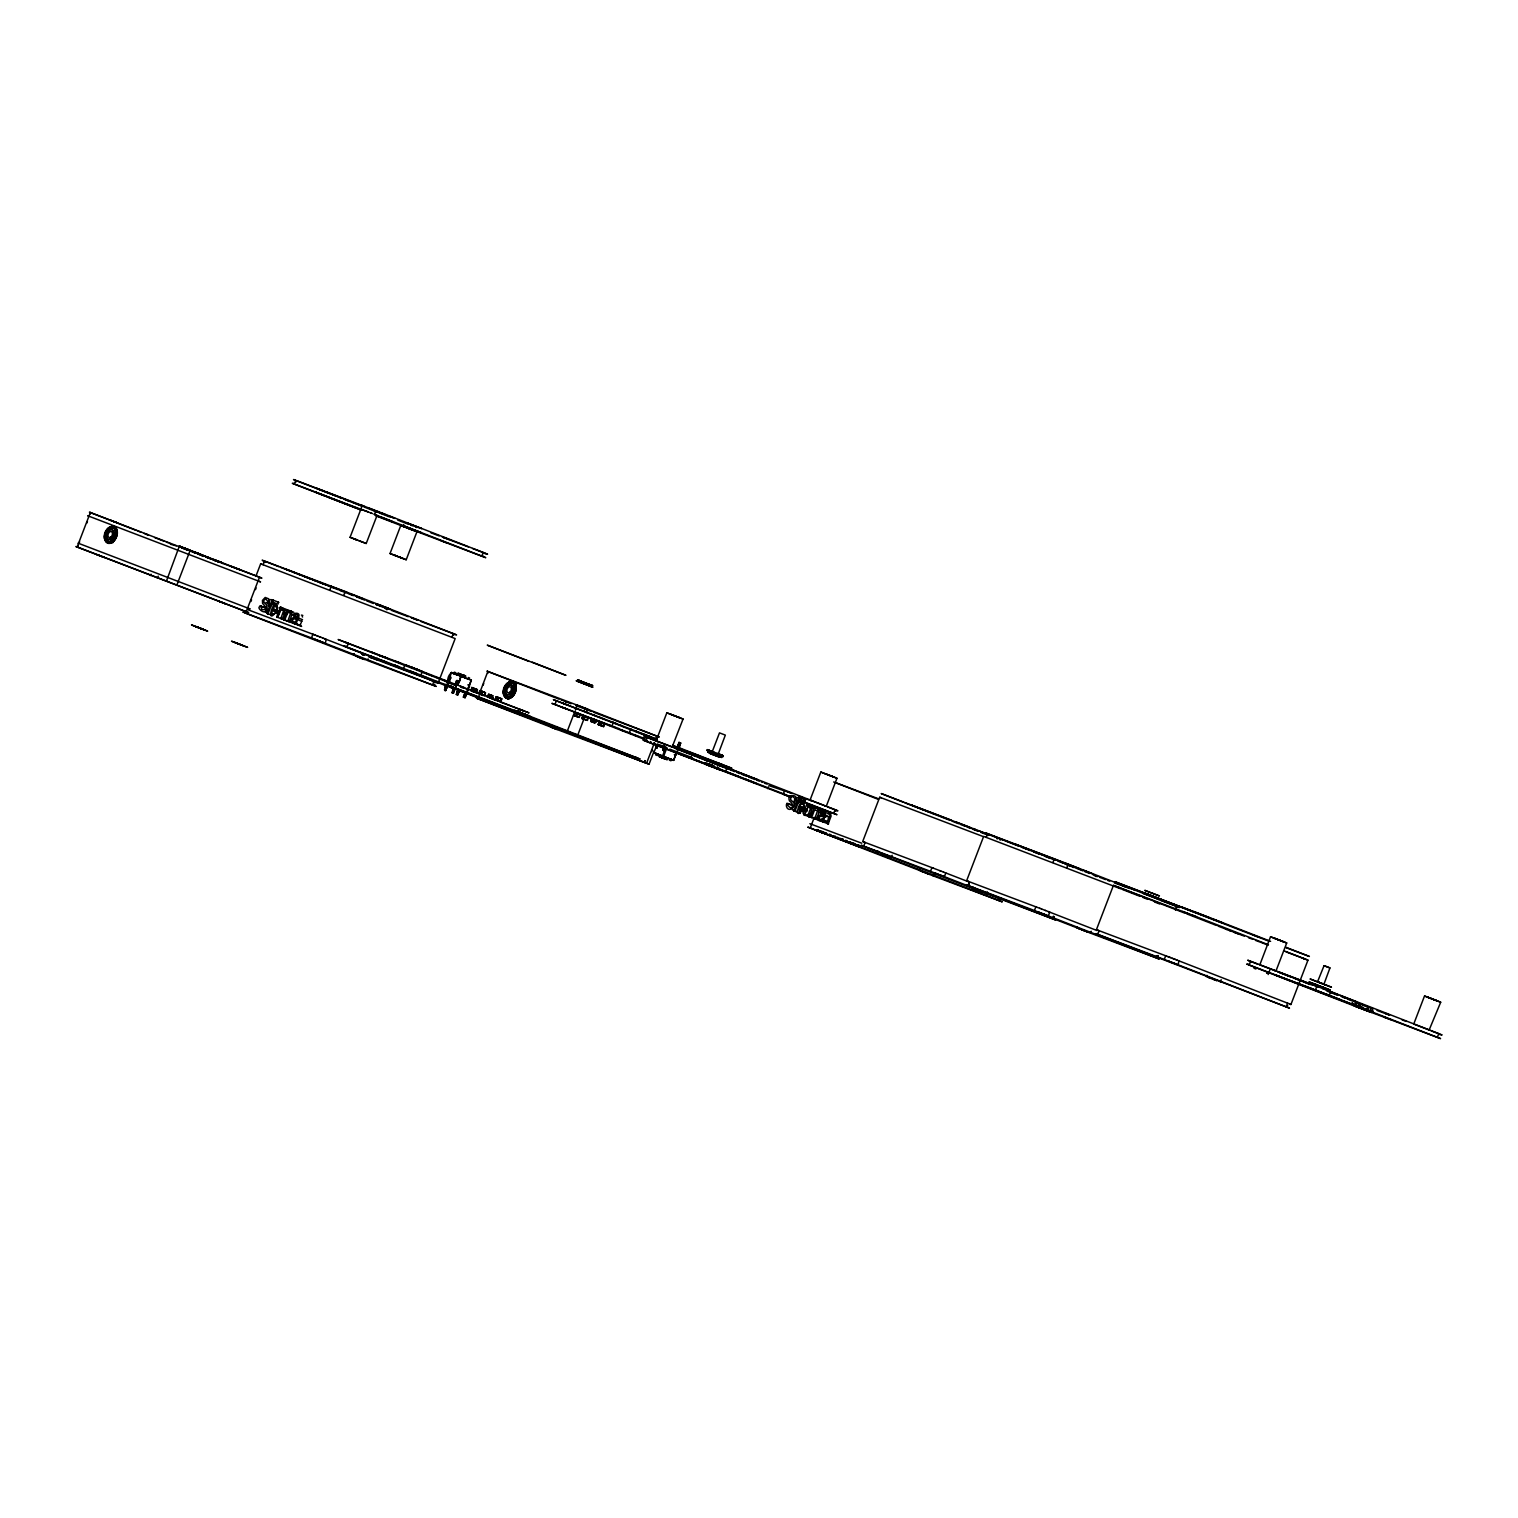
<?xml version="1.0" encoding="UTF-8"?>
<svg xmlns="http://www.w3.org/2000/svg" width="1518" height="1518" viewBox="0 0 1518 1518"><rect width="100%" height="100%" fill="white"/><g stroke="black" fill="none" stroke-linecap="round" stroke-linejoin="round"><path stroke-width="1.5" d="M799.569 806.988L799.208 808.563M824.179 812.927L823.23 815.944M802.851 811.485L803.724 808.43M804.123 811.295L804.502 809.796L799.094 807.709L799.493 811.637L802.263 810.403L805.868 811.807M796.552 799.208L796.096 801.846A14.402 9.506 -68.7 0 0 797.311 803.041L797.747 803.439M446.406 684.713C444.983 697.768 442.706 679.552 448.967 685.624L578.737 735.926M449.385 681.848C455.666 662.74 437.981 708.071 448.854 683.176M453.73 687.464L452.269 692.796L453.18 687.256M456.178 685.927L453.408 693.233L451.719 692.587M465.836 692.17L463.351 697.104L465.039 697.749L467.867 690.481M678.11 744.75L679.76 745.528L680.709 743.023L679.02 742.378L678.091 744.807L677.692 747.368L679.305 748.26M679.76 745.528L679.4 747.957L677.635 747.539M664.505 745.357L663.081 750.309L664.353 750.822L665.757 747.122M458.493 689.476L456.994 691.847L458.721 692.436L460.182 690.064M459.043 689.684L456.576 694.561L456.956 691.923M466.956 692.663L465.039 697.749M467.506 692.891L466.387 692.398L463.351 697.104M269.407 601.982L269.217 604.297A14.402 9.506 -68.7 0 0 270.432 605.492L270.868 605.91M266.409 608.699L266.428 610.521M459.612 689.969L458.759 690.007M800.764 802.453C805.337 795.09 790.252 796.476 795.394 803.781M261.191 605.986L261.722 609.534L265.043 609.705L265.897 607.219L262.576 603.386L262.462 600.388L265.195 597.466L268.762 598.851L268.933 602.912L265.935 599.022L263.961 599.971L263.828 602.21A14.402 9.506 -68.7 0 0 265.043 603.405L265.479 603.803A16.508 10.892 -68.7 0 1 266.77 605.113C269.293 621.868 248.174 601.128 266.58 608.073M267.927 602.248L268.686 606.441M800.157 800.081C800.726 808.658 790.423 788.999 790.707 799.758A14.402 9.506 -68.7 0 0 791.922 800.935L792.358 801.352A16.508 10.892 -68.7 0 1 793.667 802.643C796.817 806.893 788.335 813.041 786.533 806.608C785.584 798.999 790.29 813.003 793.174 805.546M273.961 604.923L273.316 602.76M490.352 696.705L490.826 695.092M492.382 697.464L492.857 695.851L488.663 694.238L487.942 695.756M595.606 721.429L594.885 722.947L590.692 721.335L591.166 719.722M277.073 611.944L272.215 610.16L271.855 612.741L273.126 614.297L275.384 612.874L278.97 614.259M823.496 819.132L823.496 821.845M794.635 800.157C800.935 795.811 786.191 792.054 789.417 800.821C792.719 803.496 793.497 806.02 791.865 808.278M467.923 690.273L469.555 685.832L468.075 684.808M829.075 821.447L830.763 817.007A8.273 5.465 -68.7 0 0 831.086 816.02L830.422 813.382L827.158 812.87M1320.091 982.753L1331.476 987.193L1323.905 984.309L1329.958 967.934L1324.094 965.695L1329.882 967.915M277.244 611.545C276.58 589.629 264.132 626.365 275.384 612.874M804.123 809.094C803.705 787.254 790.859 823.8 802.263 810.403M296.788 617.238L296.333 618.414M77.133 546.992L248.724 612.646L75.9 546.537L77.133 546.992L90.359 512.515L196.448 553.311L195.841 552.514M77.57 547.201L78.177 545.588M78.974 543.501L79.638 541.812M86.773 523.179L87.437 521.49M90.359 513.881C92.181 512.439 87.418 511.661 90.359 512.515M150.51 575.588L151.041 574.202M157.455 578.244L158.252 576.176M170.528 544.241L176.278 545.873M166.563 580.711L179.352 546.176L186.429 548.833L184.039 548.491M183.621 547.827L179.94 546.385L182.046 547.751M181.989 547.068L183.431 548.321L182.483 547.334M185.063 548.947L182.331 547.277M211.325 559.136L205.708 556.916L261.893 578.149L186.79 548.985L188.687 550.275M187.34 549.231C183.735 549.099 192.482 550.598 185.727 549.212L196.998 552.95M176.98 584.715L190.224 550.237M195.386 552.381L193.412 551.584M196.657 553.425L201.268 554.677M200.661 554.981L198.232 553.444L200.281 554.298M199.162 554.431L200.091 554.165L198.858 553.709M199.37 554.431L197.966 553.956M202.824 555.835L204.095 556.347M207.662 557.732L208.194 557.372M208.364 557.372L207.112 557.523M213.772 559.554L219.484 562.286L218.194 561.774M217.605 561.584L215.879 560.351M217.909 561.148L216.334 561.072L218.763 561.413C223.62 562.609 221.078 563.804 221.875 562.628M255.802 576.479L260.66 563.823L455.172 638.585L438.171 682.929L435.609 682.246M358.324 656.933L245.555 613.158C240.47 610.559 243.848 613.993 245.385 610.9M263.126 564.715L264.53 561.034L342.954 590.654M360.829 509.991L294.985 484.375C288.629 481.529 295.536 486.139 295.536 480.257L374.775 510.219M246.239 611.659L259.483 577.182M265.062 562.362L262.178 560.161L264.53 561.034M295.877 482.06C297.642 479.802 290.071 478.739 295.536 480.257M248.231 608.509L250.147 608.965L78.082 543.159M250.906 601.507L251.571 599.819M255.46 589.648L256.106 587.959M266.959 613.31L270.716 603.5L271.817 603.917L268.06 613.727L266.959 613.31L272.348 615.397M271.418 601.678L272.158 599.762L273.259 600.179L272.519 602.096L271.418 601.678L277.908 604.183L278.648 602.285L272.158 599.762M287.357 621.071L276.693 616.972L280.451 607.162L281.627 607.428L280.906 608.927L284.511 610.331M283.961 614.164L284.663 612.323M286.712 609.989L280.451 607.162M294.321 623.689L283.657 619.61L287.414 609.8L287.87 611.564L291.456 612.949M286.807 614.657L284.758 620.008L283.657 619.61M289.046 621.697C290.963 618.623 294.701 608.016 288.041 611.393M296.636 618.87C296.086 625.397 288.894 619.799 294.606 618.813A14.516 9.582 -68.7 0 0 296.636 618.908L301.797 621.564M244.683 612.741L311.475 637.921L312.898 634.239L315.137 635.093M329.899 589.914L331.322 586.214M357.337 540.104L350.07 537.296L362.328 505.437M325.383 643.252L326.104 639.287M343.808 595.246L345.231 591.546M374.813 514.469L375.534 510.503M356.977 539.991L366.217 543.482L377.052 515.437L374.529 514.431M346.977 647.218C339.728 643.86 348.381 649.59 347.983 643.234M417.374 530.598L406.217 559.744L390.031 553.539L400.79 525.456L407.526 528.017M353.599 655.207L354.206 653.594M404.585 526.917L403.029 526.423L403.731 524.564M357.868 656.763C349.576 652.683 367.982 662.949 368.115 658.926M377.318 658.224L376.73 659.761L369.348 656.877M346.559 646.953L403.579 668.451L405.002 664.732L421.662 671.127M452.307 688.09L522.021 714.466L420.96 675.112L422.383 671.392M367.489 660.539L434.281 685.719C440.808 687.844 428.55 684.979 434.831 681.601M451.852 637.275L453.275 633.594L343.77 590.976M409.803 528.928L484.28 557.144C489.802 558.966 477.696 555.892 484.261 552.818M434.281 685.719L434.907 684.106M453.597 635.397L454.129 634.012M484.963 553.691L487.601 554.146L376.236 510.769M447.26 682.322L449.005 677.939L450.808 678.148M457.772 674.922L451.548 672.512C439.575 683.669 461.7 691.639 460.277 675.814L451.472 672.493M447.81 682.55L451.548 672.512M454.565 685.168L456.975 680.481L458.132 680.918L456.292 685.738M456.994 680.481L455.115 685.377M458.113 680.918L455.723 685.529L454.584 685.092M456.026 694.352L457.715 694.997L458.721 692.436M460.941 676.345L471.339 680.102L467.373 690.045L466.235 689.627M464.679 677.882L471.358 680.121L467.961 688.982L466.671 688.736M471.358 690.823L471.7 687.521L477.411 689.722L476.956 692.967M471.32 690.69L472.421 687.806M472.629 691.164L473.73 688.299M473.35 691.468L474.47 688.584L471.794 687.445M474.28 691.847L475.381 688.963M475.57 692.322L476.69 689.438M570.749 733.744L477.164 698.432C474.679 697.426 479.365 699.893 478.094 696.838M581.147 706.648L487.847 671.449L479.384 693.688L480.58 690.88M477.885 698.735L479.195 695.358M484.83 692.512C486.424 697.749 478.417 695.168 480.485 691.961M483.085 685.187L483.73 683.498M487.639 673.347C490.409 671.677 484.811 670.482 487.847 671.449M480.77 694.238L481.87 691.354M481.51 694.523L481.851 691.24M481.794 694.561L482.819 691.866M480.864 697.919L480.03 699.532M484.451 695.68L485.57 692.796L479.84 690.595L478.72 693.479L482.439 695.054M489.745 697.673L489.688 696.326M491.358 698.337L487.828 696.971M492.42 698.792L492.895 697.559M498.872 697.673L496.234 696.667L495.02 699.627L497.695 700.747M495.76 699.912L496.86 697.028M497.05 700.386L498.17 697.502M498.91 697.787L497.79 700.671L499.991 701.411M500.01 701.544L501.111 698.659M517.904 712.853L519.346 709.134M554.981 704.466L556.404 700.747L657.237 739.209M556.461 727.407L553.159 726.097L553.273 728.052L477.563 698.622M557.125 729.551L554.905 728.697L555.664 727.027M574.677 711.923L566.878 732.245L573.481 734.769M575.341 710.234L577.276 705.168L582.21 707.065M574.297 715.471L575.398 712.587M575.588 715.946L577.409 713.232L575.531 712.625M569.648 733.327L570.313 731.638M576.328 716.23L577.447 713.005M576.631 716.382L578.415 717.046L580.369 714.371L579.288 717.388L576.536 716.458M644.657 762.51L574.867 735.319L575.512 733.63M584.62 709.931L585.265 708.242M582.798 715.357L581.698 718.242L587.428 720.443L588.529 717.578L585.891 716.572L588.51 717.445M582.438 718.526L583.538 715.661M583.728 719.02L585.55 716.306L583.633 719.096M577.314 736.249L583.804 719.323M586.403 712.549L587.713 709.153L583.348 707.502M586.688 720.158L587.789 717.274M591.432 719.817L590.938 718.412L593.709 719.361M596.251 721.676L593.823 720.765L596.157 721.733L596.536 720.481L591.375 718.488M592.172 718.906L594.601 719.836L591.033 718.356M592.437 720.291L593.899 719.418M594.069 719.494L594.145 720.879L594.752 719.798M598.718 724.674L599.838 721.79L601.925 722.435L600.767 725.452M600.027 725.149L601.64 722.34M604.088 723.422L602.988 726.306L601.071 725.585L603.614 726.667M644.201 739.285L551.907 703.346L612.001 725.965L613.424 722.245M629.382 732.625L630.805 728.906M784.635 790.612L783.212 794.293L790.176 796.969L645.169 740.993C639.23 738.45 647.446 743.118 646.364 737.122M645.814 741.239L647.465 740.348M644.125 762.283L644.77 760.575M644.448 762.434L645.093 760.746M654.258 750.632L649.059 764.18L646.573 763.193L654.372 742.89M655.662 739.494L656.971 736.116M651.772 751.657L652.417 749.968M657.844 741.6L656.08 740.898L666.838 712.815M663.214 750.385L664.618 746.685L658.433 744.351L657.009 748.051L655.814 747.596L657.294 743.934L653.803 752.757L662.36 756.002M662.531 756.059L665.928 747.179M666.971 747.577L663.575 756.457L660.197 755.224M657.901 741.562L672.132 747.065L683.062 719.039M663.897 756.59L673.575 760.347L676.952 751.467L673.612 760.366L667.427 758.013M678.148 747.881L679.02 742.378M716.23 755.338L717.521 755.869L725.338 735.11L719.494 732.871L711.525 753.535L712.739 754.01L708.147 752.226M644.941 740.822L711.733 766.002L713.137 762.302L718.906 764.503M725.623 771.334L727.046 767.634M767.747 788.62L768.374 787.007M768.905 785.622L791.599 793.269L787.899 791.827M793.838 810.84L797.614 801.03L798.696 801.447L794.939 811.257L793.838 810.84L800.328 813.363L799.227 812.946M798.297 799.227L799.037 797.311L800.138 797.728L799.398 799.625L798.297 799.227L804.787 801.732L805.527 799.815L799.037 797.311M799.986 810.991L801.485 807.064M807.69 814.464C801.181 818.752 803.914 807.842 807.348 804.711L810.081 806.912M815.432 802.149L810.043 800.119L820.821 772.036L826.722 774.294M806.722 809.568L804.673 814.938L802.851 812.851M813.193 808.582L807.785 806.475L808.183 804.863L806.324 805.166M810.441 816.02L810.062 817.026L807.747 816.096L810.498 808.487L808.411 807.102M808.847 816.513C811.181 813.174 814.502 802.737 807.785 806.475M808.961 816.608L809.91 814.16M813.287 808.316L813.724 807.178L807.348 804.711M816.722 808.335L814.293 807.329L810.536 817.139L811.637 817.557L813.686 812.206A4.156 2.751 -68.7 0 1 815.128 809.72L817.462 811.048L814.711 818.714L817.272 818.98M813.42 817.443L814.236 818.6L814.673 817.481M810.232 828.012L813.762 818.771M815.811 819.132C821.067 811.637 818.657 806.305 813.515 808.259M819.454 810.043L820.479 810.327M820.232 820.441C817.329 822.301 816.931 814.73 820.821 814.824A9.222 6.072 -68.7 0 1 821.371 814.862L821.845 814.938A18.463 12.182 -68.7 0 0 824.008 815.147L829.473 817.082M821.959 815.963L822.851 812.946M831.067 775.964L836.968 778.26L826.247 806.343L824.103 805.489M822.206 820.156A3.833 2.524 -68.7 0 0 821.94 821.447L828.486 823.97L827.329 823.553A3.833 2.524 -68.7 0 1 827.595 822.244C828.259 820.043 818.733 819.948 821.2 821.219L821.485 820.479M827.538 821.067C832.111 810.232 820.555 821.371 819.549 819.208C818.43 818.506 819.606 815.64 821.485 816.361M820.346 830.877L818.012 831.01L820.422 831.921M823.894 833.268L820.555 832.016L820.821 831.067L823.098 832.946L821.674 831.352M822.737 832.87L823.249 832.016M824.027 833.363L824.046 832.244M824.919 833.686L825.773 832.965M833.667 813.382L835.09 809.682M826.551 833.249L824.843 832.623L826.798 834.407M835.507 811.257C836.873 809.265 840.118 812.187 835.716 809.929L724.769 766.761M829.758 835.507L829.91 834.445L832.054 836.38M833.724 836.93L835.185 836.437L834.824 837.348M835.488 836.608L835.355 837.613M839.834 839.245L838.012 837.575L840.574 839.53M840.061 838.297L840.82 839.625M840.498 838.524L840.156 839.435L844.198 840.915M820.27 831.864L842.186 840.213L840.953 838.695L843.211 839.511L841.181 838.714L842.566 840.327M847.442 841.143L845.697 840.441L845.507 841.446M852.281 842.964L851.921 843.875L841.484 839.871M852.528 843.078L854.71 844.976L854.995 843.989M860.934 847.31L853.723 844.558L853.97 843.61M855.905 844.312L856.076 845.469M856.797 844.615L856.437 845.545L852.186 844.008L856.342 845.583M864.216 842.167L862.679 841.541L879.7 797.216L983.095 836.513M863.723 846.152L865.127 842.452M925.771 872.945L929.68 874.406L807.766 827.101L877.024 853.192L877.897 850.877M890.914 858.524L892.167 855.298M919.13 870.478L919.661 869.093M862.812 845.868L861.275 845.241L930.515 871.332L931.919 867.632L933.228 868.125M924.804 872.565L933.039 875.81L933.931 873.495M978.787 890.895L1055.674 920.003L944.405 876.664L945.828 872.964M1036.49 907.062L966.624 880.744L983.645 836.418L1120.796 888.846M1081.765 929.699L967.896 885.506C961.805 882.907 970.268 887.669 969.072 881.635M986.093 837.31L987.516 833.629M968.522 885.753L969.148 884.14M987.763 835.659L988.389 834.046M972.621 888.599L973.152 887.214M986.529 893.931L987.326 891.863M998.958 900.572L1000.02 897.802M999.831 900.99L1000.988 897.992M967.649 885.336L1034.441 910.515L1035.864 906.815M1052.885 862.49L1054.308 858.808L1079.715 868.789M1048.35 915.847L1049.773 912.147M1066.793 867.822L1068.198 864.14L1064.08 862.547M1052.448 918.694L1053.416 916.17M1053.321 919.111L1054.289 916.587M1076.566 927.802L1077.002 926.644M1096.243 876.55L1093.036 874.766M1082.714 930.079L1090.474 933.134L1091.176 931.274M1166.298 955.998L1096.432 929.68L1113.453 885.355L1189.695 914.14M1174.04 963.209L1289.522 1008.142L1098.349 934.69C1091.973 931.862 1098.88 936.473 1098.899 930.591M1090.474 933.134L1157.817 958.522C1163.016 960.059 1152.978 958.029 1157.266 955.581M1176.241 906.17L1175.463 910.117M1157.266 958.313L1158.329 955.543M1176.924 907.062L1179.562 907.498L1068.198 864.14M1097.476 934.272L1164.268 959.471L1165.691 955.771M1178.177 964.803L1178.898 960.837M1206.393 976.738L1206.924 975.353M1220.282 982.07L1221.174 979.755M1358.155 1005.599L1357.528 1007.231L1248.859 964.936C1242.919 962.393 1251.136 967.061 1250.035 961.065L1325.631 989.603M1250.832 961.71L1247.682 960.192L1250.035 961.065M1274.437 970.495L1275.86 971.008L1259.807 964.86L1270.528 936.758L1286.714 942.963L1275.955 971.046M1268.137 974.537L1269.788 970.23M1286.201 1006.832L1287.625 1003.151M1287.074 1007.25L1287.7 1005.637M1179.581 961.103L1290.945 1004.461L1307.966 960.135L1283.621 950.666M1248.631 964.765L1315.423 989.945L1316.827 986.245M1357.415 1007.117L1440.582 1038.616L1329.313 995.277L1330.736 991.577L1322.595 988.635M1358.686 1004.214L1354.872 1001.804M1371.437 1012.563L1372.329 1010.248M1413.732 1024.062L1424.51 995.998L1432.1 998.863L1440.715 1002.203L1429.14 1030.001M1437.356 1037.325L1438.779 1033.625L1330.736 991.577M1439.462 1034.498L1442.1 1034.953L1438.779 1033.625M1324.057 965.676L1317.51 981.842L1319.901 982.734M799.094 807.709L803.952 809.492M490.694 695.016L489.972 696.534L487.297 695.51L486.955 696.591L489.593 697.654M301.285 622.703L300.583 623.594M297.699 617.181C285.953 614.448 301.038 610.312 298.818 616.384A8.273 5.465 -68.7 0 1 298.477 617.371L296.807 621.811A7.002 4.611 -68.7 0 0 296.105 624.353M824.578 814.711C812.87 812.32 827.708 807.576 825.697 813.933A8.273 5.465 -68.7 0 1 825.356 814.9L823.762 819.132A7.002 4.611 -68.7 0 0 822.984 821.883L821.94 821.447M466.007 695.263L464.356 694.561M454.318 687.692L456.235 689.438L454.945 689.115M466.216 692.796L467.582 693.707M459.404 690.273L457.715 694.997M677.389 750.12L680.709 743.023M1266.771 972.715L1268.555 972.943L1266.6 973.019M280.906 608.927C287.889 605.53 284.132 616.688 281.969 618.964L280.868 618.547L283.619 610.615L281.342 609.667A4.156 2.751 -68.7 0 0 279.938 612.039L277.794 617.39L276.693 616.972M269.141 600.388L270.925 599.515M820.479 810.897L823.951 811.352M278.933 607.959L280.109 607.352M674.789 754.636L676.25 754.636L674.296 754.693M302.537 619.667L297.148 617.56A18.463 12.182 -68.7 0 1 294.966 617.352L294.492 617.314A9.222 6.072 -68.7 0 0 293.942 617.276C285.346 621.469 296.693 625.112 300.697 624.714A3.833 2.524 -68.7 0 0 300.45 626.004L300.887 626.156M827.462 822.32L823.61 822.035M796.627 811.371L792.358 809.853M301.38 615.094L302.803 615.416M298.173 625.359L296.333 623.177M267.946 613.974L265.157 611.583M390.012 553.52L396.748 556.081M406.217 559.744L398.551 556.764M810.043 800.119L811.086 800.498M449.347 685.719L451.795 686.648M863.268 841.75L864.672 842.281M966.624 880.744L968.617 881.465M1097.097 929.965L1098.425 930.42M413.219 529.649L421.074 532.609M363.58 599.06L350.639 593.899M378.229 604.468L381.379 605.644M387.887 608.737L387.583 608.376M258.705 581.185L260.546 581.868M714.105 752.226L707.122 749.588L711.164 751.163M718.356 753.934L723.346 755.831L719.304 754.237L722.207 755.395M723.061 756.552L721.183 755.812L723.08 756.552M707.824 752.131L715.547 755.034M719.399 756.552L718.204 756.135L721.866 757.501L714.902 754.826M720.633 757.008L720.386 756.97M568.662 732.15L564.108 730.329M1311.514 982.886L1316.694 984.821M1037.819 911.901L1047.154 915.506L1044.08 914.291M1207.569 977.099L1211.003 978.389M1289.408 1003.834L1290.907 1004.442L1289.56 1003.967M350.07 537.296L357.85 540.237M1413.751 1024.062L1429.899 1030.267M378.893 655.207L385.705 657.806L384.433 657.085M377.47 658.926L384.509 661.374M566.328 731.126L566.745 731.391M1286.714 942.982L1279.219 940.116M656.099 740.898L657.408 741.372M836.968 778.26L829.929 775.565M1440.658 1002.203L1432.745 999.186L1437.242 1000.874L1433.865 999.546M434.11 681.392L431.833 680.481L433.996 681.316M634.239 756.837L636.459 757.672L633.841 756.647M691.335 752.909L698.413 755.566M691.145 757.027L690.178 756.742M664.049 758.165L658.888 756.4L660.102 757.178M567.542 731.619L566.081 731.069M377.242 604.411L375.743 603.803L378.077 605.018M382.156 606.517L378.589 605.208M388.532 609.022L389.101 609.192M388.608 608.756L390.524 609.458M987.914 834.502L989.072 834.881L978.313 830.593M260.337 581.792L87.721 515.759L88.765 516.177M1307.871 960.116L1286.05 951.862M717.407 755.793L719.228 756.495M1320.224 982.848L1310.053 978.958L1318.155 982.146M1312.539 983.322L1308.914 981.88L1315.954 984.537M1355.176 1001.425L1356.314 1001.823L1340.261 995.447M519.403 712.151L514.887 710.386M648.85 764.123L554.753 728.621M437.393 682.607L435.856 681.999M390.506 609.477L383.39 606.991M633.48 734.674L637.996 736.382M372.878 652.721L371.872 652.342L373.086 652.74M429.423 674.732L427.469 673.992M370.392 656.042L375.496 657.92M560.768 729.001L558.358 728.09L560.863 729.133M362.802 598.794L356.351 596.403M376.312 604.316L379.879 605.435M378.532 604.828C385.003 607.845 378.172 604.961 379.842 605.625M187.985 550.047L186.202 548.795L189.788 550.161M192.369 551.774L195.196 552.875M198.346 554.07L199.655 553.975M708.621 750.993L706.838 750.328L708.109 750.841M707.995 752.169L709.058 752.624M1321.552 983.36L1323.962 984.309L1322.994 983.949M450.865 686.307L452.231 686.857M557.011 727.615L562.191 729.646L558.7 728.242M198.497 553.558L194.285 552.533M641.564 733.611L640.52 733.194M465.476 677.844L464.508 677.464M664.979 759.019L667.37 759.664L663.84 758.62M818.202 830.042L818.525 831.2M386.54 607.674L388.077 608.244L386.35 608.168M589.401 685.813L592.95 687.199L591.147 686.553M986.776 834.084L981.482 832.111M214 559.63L217.169 560.806M721.429 757.349L718.735 756.344M1354.018 1001.007L1348.724 999.034M1370.621 1010.229L1372.955 1011.14M849.473 842.888L851.56 843.666M677.047 747.008L678.261 747.463M465.76 676.003L463.483 675.13M449.689 682.208L447.449 681.335M426.691 677.787L424.926 677.123L427.81 678.375M446.007 685.054L448.322 686.098M453.123 687.749L455.552 688.679M553.785 726.325L555.152 726.818M821.845 831.466L823.515 832.035M833.344 835.83L832.49 836.57M820.669 832.054L822.49 832.756M821.466 832.338L822.282 832.661M365.724 511.054L294.131 483.957M389.215 608.946L390.221 609.192M389.765 609.458L388.134 608.87L389.917 609.06M117.645 523.027L90.795 512.723M180.509 546.594C177.113 546.271 180.566 546.859 179.864 546.366M191.799 551.527L197.283 553.102M219.579 561.755L220.66 562.172M214.93 560.54L215.973 560.92M707.976 750.746L710.386 751.657M722.283 756.287L719.513 755.224M710.026 752.947L711.088 753.345M594.183 715.263L595.417 715.737M602.551 718.431L604.6 719.209M610.824 721.543L612.874 722.321M617.01 723.896L615.056 723.118M637.56 732.074L638.566 732.454L635.283 731.088M643.12 734.067L646.744 735.205M649.704 736.704L647.522 736.116M643.974 734.769L645.833 735.509L644.733 734.674M722.549 764.692L717.122 762.605M594.24 719.551L598.054 720.974M605.17 723.669L602.153 722.587M609.23 725.187L610.691 725.756M650.937 741.733L650.558 741.581M1353.259 1003.569L1351.779 1003.019L1353.43 1003.702M1354.853 1004.138L1356.219 1004.65L1354.739 1004.214M1373.088 1011.235L1370.659 1010.324M465.59 676.231L462.914 674.922M655.681 753.478L657.844 754.313M669.685 758.867L670.956 759.342M671.696 759.626L669.95 758.962M655.491 754.826L657.37 755.547M661.639 757.14L664.353 758.279M387.906 658.66L384.547 657.123M431.548 675.529L433.009 676.079M439.822 678.641L441.605 679.324M454.262 684.087L455.969 684.58M478.018 693.157L479.233 693.612M480.238 693.992L481.263 694.599M474.166 691.942L472.971 691.487M425.23 677.294L426.52 677.863M369.595 657.028L370.809 657.484L369.671 657.009M432.118 680.007L430.087 679.21M438.398 682.36L440.03 682.986M448.74 686.269L445.837 684.485L531.129 716.762M460.315 690.975L458.872 690.424M478.739 697.692L479.992 698.394M437.203 682.588L368.912 656.839M863.628 841.883L931.919 867.632M822.68 831.75L822.244 832.642M859.871 845.849L858.239 845.241M851.143 843.515L846.816 841.959M323.808 490.959L316.218 488.17L322.385 490.675M387.356 515.627L394.946 518.416L388.779 515.911M671.032 714.409L673.138 715.206M388.874 608.813L390.733 609.401L389.519 609.06M579.61 680.709L577.485 679.874L582.551 681.848M917.935 807.424L910.326 804.654L923.646 809.948M591.014 685.092L592.684 685.7L590.597 684.922M826.76 774.351L820.896 772.093M1085.408 871.294L1092.505 873.837M578.491 681.639L576.233 680.785L580.901 682.55M591.906 686.838L590.673 686.364M1157.475 898.998L1159.069 899.586L1156.811 898.675M1118.33 887.214L1117.21 886.797L1119.221 887.594M179.048 546.613L180.3 546.518M711.942 753.687L714.048 754.522M1326.201 988.541L1330.356 990.115L1320.812 986.396M598.49 716.875L600.426 717.635M636.327 731.486L637.427 732.093M690.918 752.757L690.026 752.492M686.478 752.302L678.888 749.512L694.94 755.869M721.885 766.419L723.498 767.007L721.714 766.286M561.432 706.99L566.745 709.02M629.173 733.042L631.165 733.82M635.947 735.775L635.226 735.49M685.054 755.983L677.464 753.194L756.192 783.44L745.452 779.151M376.995 654.258L373.276 652.816M395.458 661.26L400.676 663.29M411.587 667.294L529.042 712.891L500.655 702.189M456.918 684.941L455.704 684.447M476.159 692.663L473.407 691.658M382.726 660.691L383.959 661.412M399.291 667.009L397.014 666.155M526.708 715.054L527.6 715.376L522.894 713.479M466.614 693.328L468.645 694.106L467.392 693.65M475.665 696.762L478.132 697.464M846.209 840.668L845.697 840.441M849.264 841.788L850.839 842.395M838.695 838.885L841.693 839.947M857.898 846.171L860.611 847.196M445.438 538.112L442.174 536.898L449.119 539.554M430.865 532.78L439.214 535.93M443.389 537.505L468.436 546.935M472.61 548.51L485.134 553.235M675.738 716.211L679.609 717.729L673.499 715.32M1054.308 858.808L985.144 832.737L1015.39 844.558M376.673 604.126L381.018 606.118M579.515 680.614L577.751 679.95L579.25 680.557M377.792 604.847L375.705 603.614L377.963 604.961M383.162 606.896L388.361 608.509M1122.978 885.355C1117.722 883.343 1139.942 891.996 1133.87 889.529M391.53 610.388L408.228 616.688M420.752 621.412L456.595 634.904L453.275 633.594M832.547 776.571L833.591 776.95L831.124 776.021M1114.497 882.983L1125.958 887.081M1129.639 888.504L1122.694 885.848M1160.416 900.307L1177.114 906.588M1269.352 941.369L1114.876 881.673L1209.523 917.726M1286.05 947.668L1309.389 956.454L1285.803 947.232M577.922 681.411L576.461 680.88L577.751 681.392M1235.956 932.982L1244.305 936.132M1248.479 937.688L1252.654 939.262M1255.424 940.344L1259.598 941.919M1261.003 942.412L1267.947 945.069M1302.748 958.162L1304.266 958.731L1302.596 958.048M835.602 782.643L878.751 798.885M188.08 549.516L184.38 548.055M117.417 522.932L109.448 519.858L110.624 520.332M197.776 553.311L193.052 552.21M232.425 566.84L231.362 566.461L232.69 566.954M144.343 533.463L147.588 534.697M201.059 555.133L203.962 555.721M181.875 547.998L187.473 550.104M198.649 554.317L204.228 556.423M708.394 750.898L709.418 751.277M710.595 753.725C707.122 752.454 721.638 757.899 717.976 756.609M565.341 701.601L570.996 703.726M575.645 705.509L591.508 711.468M593.367 712.17L659.248 737.027L584.411 707.9M678.053 744.959L679.741 745.604M556.404 700.747L553.387 699.646L652.247 738.146M568.282 705.377L563.861 703.65M1388.439 1014.498L1385.175 1013.265L1388.856 1014.707M656.25 738.905L654.865 738.374M1354.663 1001.633L1360.754 1003.948M1369.805 1007.554L1372.822 1008.692M1377.035 1010.438L1389.558 1015.163M1402.082 1019.887L1406.256 1021.443M1431.303 1030.893L1439.652 1034.043M649.989 736.818L651.336 737.577L650.425 737.274M651.772 737.786L652.949 738.222L651.829 737.767M687.521 751.505L689.039 752.112M674.03 746.495L731.923 768.298L672.664 745.205M713.137 762.302L643.993 736.249L657.351 741.486M708.849 761.353L706.838 760.594L708.545 761.296M798.392 795.944L802.567 797.519M806.741 799.094L810.916 800.65M827.614 806.95L835.963 810.1M1387.016 1018.198L1383.752 1016.965L1390.697 1019.622M574.753 712.227L577.409 713.232M580.369 714.371L577.713 713.365L579.515 714.162M585.55 716.306L582.912 715.301L585.455 716.363M594.335 719.627L596.84 720.519M601.849 722.435L599.193 721.429L597.997 724.39L603.709 726.591L604.828 723.706L598.282 721.088M611.242 725.965L609.913 725.452M619.515 729.095L618.187 728.583M643.67 738.298L644.391 738.564M1254.001 968.256L1255.917 968.977M602.172 722.701L603.955 723.384L602.95 726.192L598.832 724.598L600.635 725.395M625.15 731.524L625.833 731.79M642.911 738.621L643.822 739M805.527 799.815L804.426 799.398L803.686 801.314L804.787 801.732M590.521 719.475L593.215 720.5L592.722 722.113L590.692 721.335M692.341 757.653L669.761 749.152M705.49 762.605L714.58 766.192M277.547 601.868L278.648 602.285M574.43 715.509L576.195 716.173M584.335 719.247L581.717 718.375L584.373 719.38M584.791 719.437L586.555 720.12M592.855 722.17L594.885 722.947M573.576 715.301L576.233 716.306M598.016 724.503L600.654 725.509M801.143 801.2L836.987 814.711L801.599 800.897M662.93 749.456L664.334 750.803M459.043 673.404L457.772 673.214L461.339 674.599M803.003 803.136L804.179 803.648L795.811 800.46M812.737 806.798L813.724 807.178M455.874 672.759L454.299 672.151M276.105 605.587L277.301 606.099L268.933 602.912M285.839 609.268L286.845 609.648M453.616 673.309L455.286 673.954M265.992 602.494L270.375 604.145M461.738 676.383L460.561 676.193L464.28 677.389M803.762 805.603A3.055 2.011 -68.7 0 0 801.94 804.104A3.055 2.011 -68.7 0 0 799.72 806.381L803.307 807.728A3.833 2.524 -68.7 0 0 803.667 805.697M272.804 608.813L276.428 610.179A3.833 2.524 -68.7 0 0 276.769 608.149A3.055 2.011 -68.7 0 0 275.062 606.574A3.055 2.011 -68.7 0 0 272.842 608.832L280.033 611.583M673.612 760.366L653.822 752.492L659.78 755.091M671.013 760.784L669.343 760.139M448.835 678.223L449.973 678.66M456.159 680.994L457.316 681.411M469.498 686.155L468.322 684.997M474.754 688.603L477.392 689.608M482.591 691.525L480.675 690.804M499.175 697.806L501.832 698.811M347.413 643.025L344.928 642.114L348.4 643.499M490.599 696.8L492.23 697.312M412.384 667.503L338.134 639.514L448.189 682.341L446.026 681.487M490.997 696.952L493.027 697.711L492.629 698.773L489.726 697.711M288.932 621.583L287.832 621.185L290.583 613.253L288.306 612.285A4.156 2.751 -68.7 0 0 286.902 614.676M295.308 622.608A3.833 2.524 -68.7 0 0 295.061 623.898L296.219 624.334M426.786 673.612L424.717 672.835M460.466 686.155L464.603 687.711M478.189 693.214L479.935 693.897M470.618 690.519L473.255 691.544L472.174 691.183M497.999 700.899L500.655 701.904L501.851 698.944L496.12 696.743M521.016 709.874L523.501 710.785L520.01 709.38M491.927 698.906L496.31 700.557M394.035 664.979L396.559 665.985M371.36 656.345L372.46 656.782M386.065 662.246L387.033 662.607L383.845 661.127M248.25 609.856L312.898 634.239M412.498 671.848L416.103 673.309L413.313 672.227M421.833 675.965L425.287 677.256M434.414 680.842L435.324 681.184M442.554 683.916L444.091 684.523M445.685 684.903L447.336 685.567M453.028 687.673L454.736 688.356M456.083 689.381L453.787 687.996M465.419 692.512L466.443 692.929M474.963 696.477L475.855 696.838M486.348 700.652L487.98 701.278M480.789 698.697L479.46 698.185M547.448 723.915L562.002 729.399M566.707 731.315L568.927 732.112M555.645 727.103L640.16 759.095L514.507 710.291M861.731 843.211L809.853 823.686M445.343 687.256L446.975 688.109M452.668 690.007L454.318 690.88M456.918 691.98L458.626 692.644M464.261 694.751L465.95 695.396M942.052 875.886L943.228 876.303L940.553 875.26M833.002 835.697L835.659 836.684M842.547 839.302L841.2 839.834L851.181 842.547M444.376 689.817L446.083 690.462M933.039 875.81L1002.278 901.882L885.734 856.607M199.124 627.807C186.619 623.12 212.273 632.854 200.414 628.376M240.356 644.6L247.624 647.37L234.929 642.512L236.334 643.063M326.028 491.794L362.1 506.025M382.669 513.862L373.466 510.371M920.155 808.259L951.312 820.156M974.006 829.283L979.243 831.257M1080.721 869.529L1083.188 870.459M351.664 594.639L354.13 595.568M386.046 608.32L388.836 608.699M579.326 680.538L580.882 681.202M1109.696 881.18L1107.4 880.307M578.301 681.563L579.041 681.905M590.863 686.44L588.282 685.453M590.464 686.288L588.073 685.301M1182.693 911.445L1189.068 913.893M1235.557 932.83L1233.565 932.071M1238.726 934.044L1236.639 933.266M184.703 548.188L186.448 549.459M219.028 561.527L216.391 561.072M196.847 552.931L194.475 552.04M215.158 560.616L216.751 561.262M216.334 561.053L217.605 561.015M170.699 543.767L169.238 543.216M215.537 560.749L213.089 559.288M710.215 750.746L708.432 750.101M1326.258 988.597L1327.681 989.129L1323.127 987.288M1341.267 996.206L1346.504 998.199M1372.234 1008.635L1369.938 1007.762M563.311 703.441L562.4 703.1L563.671 703.574M647.389 735.661L648.755 736.344M1355.176 1004.29L1356.428 1004.802M688.698 753.137L723.896 766.571M1317.188 990.969L1310.338 988.37L1312.766 989.356M1315.423 989.945L1341.589 1000.21M709.38 761.543L712.91 762.89M612.001 725.965L619.097 728.659M641.772 737.805L642.531 738.109M622.76 730.651L621.792 730.272M687.274 756.818L740.139 777.083M711.733 766.002L722.454 770.1M469.65 678.053L468.265 677.502M458.189 675.055L460.827 676.307M469.233 679.305L467.772 678.755M411.739 667.351L414.034 668.224M447.506 681.354L447.905 681.506M466.823 688.811L468.512 689.457M437.469 677.749L436.197 677.275M445.742 680.88L444.034 680.216L445.002 680.595M476.272 692.701L472.383 691.259M463.407 688.147L460.599 687.085M1036.377 907.024L1040.115 908.428M1166.185 955.961L1167.93 956.625M403.579 668.451L412.611 671.943M517.79 711.487L519.118 712.037M520.807 712.739L518.264 711.79L524.943 714.333M313.41 634.429L314.53 634.847M394.187 665.036L398.854 666.838M436.046 681.468L434.945 681.07M452.573 687.711L451.339 687.749M462.478 691.772L464.242 692.455M362.119 654.163L364.377 655.017L362.992 654.543M452.117 687.54L449.518 687.028L453.009 688.356M472.383 695.529L471.187 695.073M555.588 726.989L558.491 728.09M363.276 654.562C366.939 656.042 358.419 652.569 364.149 655.036M569.364 732.359L570.407 732.814M554.943 728.678L551.186 727.255M225.252 603.69C230.755 605.777 214.74 599.591 219.579 601.507M1164.268 959.471L1176.981 964.442L1174.325 963.399M930.515 871.332L941.426 875.639M1034.441 910.515L1156.393 957.896M311.475 637.921L324.188 642.911L319.805 641.26M824.824 833.648L826.57 834.312M877.024 853.192L885.81 856.55M236.353 643.025L239.009 644.106M417.052 527.562L415.439 526.955M375.401 515.342L393.541 522.116L380.221 516.822M411.549 529.611L416.995 531.679L410.145 529.023M406.236 527.524L410.164 529.175M970.932 828.126L963.987 825.469M1074.877 867.309L1077.951 868.467M580.104 680.842L581.698 681.449M589.041 684.333L590.787 684.997L589.42 684.409M379.083 605.037L375.933 603.879M386.198 607.561L384.471 606.896M385.287 607.731L383.523 607.371M386.103 608.092L387.128 608.206M386.976 609.553L386.046 609.211L387.185 609.553M216.676 560.635L217.681 561.015M221.097 562.324L222.861 563.576M184.779 548.302L188.46 549.668M196.258 553.273L195.025 552.248M233.013 567.068L238.364 569.117M182.027 547.713L184.114 547.884L182.995 548.093M193.792 552.286L195.86 553.121M201.533 555.341L202.634 555.778L201.458 555.322M710.86 750.974L712.113 751.467M1317.624 981.842L1319.218 982.45M709.931 751.486L711.6 752.112M719.968 755.414L718.299 754.769L719.76 755.243M709.912 752.89L713.137 754.142M717.331 756.362L715.111 755.509M1338.193 995.049L1331.229 992.392M620.824 725.319L620.255 725.092M1366.997 1008.863L1368.458 1009.432M624.05 726.875L623.272 726.591M632.418 730.025L630.976 729.475M697.635 755.262L696.174 754.712M721.581 764.351L720.291 763.858M739.494 772.985L757.615 779.759L721.942 765.66M720.291 765.812L717.35 764.692M767.083 784.142L764.389 783.098M606.821 724.295L606.555 724.2M613.879 726.951L615.094 727.426M621.355 730.101L622.475 730.538M626.763 732.15L626.004 731.866M635.036 735.281L636.061 735.832M709.532 764.275L710.785 764.749M717.71 767.482L718.754 767.88L717.521 767.33M461.187 674.258L459.404 673.575M460.808 674.599L463.464 675.415M463.085 675.567L460.163 674.144M460.846 676.06L451.396 672.74L457.449 675.093M665.643 759.019L664.561 758.62M665.415 759.209L660.482 757.046M416.198 669.096L414.509 668.413M399.708 662.93L396.653 661.753M423.788 672.455L425.04 672.967M455.21 684.276L456.064 685.111M456.444 684.751L457.924 685.073L461.149 676.174M1167.759 956.549L1169.24 957.118M932.982 868.03L943.551 872.072M412.137 671.772L410.448 671.146M520.56 712.549L525.816 714.712M314.966 635.017L317.148 635.852M413.807 672.929L412.801 672.55M565 730.651L566.024 731.05L564.658 730.481M568.225 731.942L572.817 733.63L570.483 732.701M838.069 837.594L837.025 837.139M853.837 843.515L854.653 843.799M855.754 845.298L857.499 846M887.176 857.215C895.468 860.326 872.584 851.579 884.387 856.152M858.012 846.19L858.979 846.589M415.382 526.234L421.738 528.625L414.433 525.778M366.464 511.319L360.848 509.213L361.853 509.631M365.686 510.959L367.906 511.87M357.261 540.029L353.523 538.605L356.92 539.953M359.083 540.769L366.217 543.482M396.312 555.911L393.523 554.867L397.678 556.499M396.141 555.835L397.204 556.252M1277.625 939.452L1274.019 938.086L1278.061 939.623M1279.636 940.287L1283.298 941.653L1278.972 939.965M1060.152 861.693L1071.518 866.038M1105.559 879.605L1102.523 878.448M673.935 715.509L666.971 712.872L674.144 715.642M675.946 716.344L683.024 719.039L678.698 717.331M825.469 773.782L827.917 774.749M581.451 681.354L583.842 682.265M588.661 684.201L586.29 683.29M338.856 589.762L342.461 591.128M379.462 605.189L381.853 605.834M379.614 605.53L382.346 606.024L381.265 605.796M384.035 607.276L386.179 607.845M335.042 588.301L285.213 568.946L295.972 573.235M580.635 682.436L586.29 684.713M586.745 684.884L588.529 685.567M1232.958 931.862L1235.804 932.944M383.447 607.067L384.927 607.655M587.447 685.149L584.923 684.087M1322.539 983.816L1326.58 985.315L1322.159 983.607M182.748 548.055L181.42 547.524L183.166 548.188M194.778 552.666L196.107 553.235M717.065 753.44L718.925 754.161M711.259 751.979L715.282 753.516M717.635 754.503L718.64 754.901M716.913 754.237L717.9 754.617M1316.789 984.84L1318.307 985.429M712.511 753.877L713.991 754.465M714.959 754.882L717.388 755.774M1315.745 984.442L1317.491 985.125M1365.612 1005.941L1368.079 1007.041M1367.832 1006.795L1368.856 1007.174M566.726 702.151L563.785 701.031M1359.919 1006.092L1361.058 1006.529M1360.564 1006.301L1359.692 1005.96M1365.915 1008.521L1366.997 1008.939M1366.181 1008.559L1368.022 1009.337M567.201 704.959L566.081 704.542M1319.616 991.994L1325.024 994.024L1318.706 991.558M637.56 732.15L635.606 731.24M732.53 770.328L724.769 767.368M816.172 802.434L823.515 805.261M606.65 724.238L605.682 723.877M710.443 764.617L712.208 765.281M664.22 747.027L661.487 745.983M717.008 767.216L718.033 767.615M712.454 766.951L706.079 764.56L721.335 770.404L714.807 767.861M663.195 757.729L664.922 758.696M662.171 757.937L661.279 757.634M1169.923 957.384L1172.826 958.484M456.159 684.656L454.394 684.656M1168.594 956.871L1170.454 957.573M453.047 684.106L456.311 685.453M1039.678 908.276L1041.633 909.016M518.454 711.752L522.154 713.251M446.577 685.263L448.133 685.87M316.712 635.681L317.85 636.118M439.859 682.929L438.911 682.55M317.66 636.042L319.672 636.82M447.279 685.7L446.747 685.339M454.565 688.793L453.256 688.451M362.574 654.334L364.339 655.055M937.782 874.197L933.874 872.717L944.405 876.664M1083.207 930.268L1087.097 931.729L1081.67 929.775M979.262 891.066L983.171 892.546L977.725 890.573M978.199 890.611L973.854 888.96L976.472 890.003M857.139 844.767L859.966 845.868L858.846 845.431M851.617 843.685L853.116 844.255M202.786 629.249L200.11 628.205L207.681 631.146L191.496 624.923L198.782 627.693M414.604 525.93L406.558 522.799L409.063 523.805M413.807 525.626L409.594 524.014M410.562 525.076L412.592 525.854M366.673 511.338L370.942 513.046M360.677 509.725L314.795 491.87L325.554 496.177M356.635 508.169L328.097 497.164M407.659 528.036L411.169 529.554M412.365 529.308L409.86 528.359M408.038 528.264L409.139 528.776M397.147 556.309L399.082 556.954M1270.547 936.777L1278.308 939.775M1432.29 998.996L1424.586 996.036M1277.947 939.547L1279.389 940.116M1433.58 999.432L1427.907 997.326L1432.024 998.844M1151.764 893.077L1144.762 890.345L1159.448 895.981L1152.371 893.229M1181.004 906.72L1193.034 911.35M1128.216 887.442L1123.624 885.658M1128.804 887.575L1132.883 889.15M1047.989 857.025L1056.111 860.137M999.603 839.644L1000.628 840.023M828.411 774.92L829.891 775.489M673.442 715.395L674.618 715.832M827.689 774.635L830.156 775.679M1189.467 914.026L1196.601 916.777M583.5 682.132L586.214 683.176M529.042 661.412L487.259 645.15L565.948 675.339L532.23 662.152M584.753 682.702L582.324 681.772M1231.952 931.483L1228.688 930.192M381.511 605.967L384.623 607.257M382.631 606.232L384.206 606.839M318.932 582.134L322.973 583.69M381.587 606.631L378.551 605.473M583.329 683.574L584.506 684.03M1320.888 983.114L1322.292 983.607M1318.99 982.336L1320.565 982.981M186.866 549.042L186.088 549.269M167.815 542.685L166.297 542.097M113.66 521.509L110.909 520.446M114.021 521.585L116.772 522.647M713.896 752.131L718.735 753.991M714.485 753.213L718.45 754.731M1319.977 986.074L1321.172 986.529M1318.971 985.675L1320.072 986.112M1317.871 985.258L1319.142 985.751M1318.554 987.08L1277.587 971.577L1309.996 984.48M714.599 755.319L711.373 754.066M1362.12 1004.612L1369.54 1007.326M1363.278 1005.049L1364.454 1005.504M1365.062 1005.884L1367.092 1006.662M1361.874 1004.385L1363.031 1004.821M581.603 706.8L583.88 707.673M1362.215 1006.965L1363.619 1007.648M1317.15 990.78L1325.119 993.835M1317.339 991.121L1292.235 981.634M1313.07 989.205L1276.164 975.277L1289.465 980.571M1313.924 990.002L1318.117 991.406M1318.004 991.577L1354.91 1005.504L1344.151 1001.216M1361.779 1008.692L1354.037 1005.77L1358.99 1007.781M1361.95 1008.863L1370.526 1012.108L1358.743 1007.629M713.934 763.383L720.708 765.812M761.372 781.941L762.397 782.339M618.794 728.811L644.808 738.64M634.353 735.016L635.549 735.642M461.358 674.827L462.99 674.903M664.087 756.761L662.986 756.23L666.288 757.539M662.227 757.672L663.745 758.241M1173.471 958.731L1174.477 959.129M1172.446 958.351L1173.566 958.769M1041.538 908.978L1045.655 910.553M385.003 657.294L380.506 655.852M413.978 668.243L412.611 667.73M939.718 870.611L940.724 870.99M1173.072 962.829L1167.684 960.875L1172.01 962.507M561.262 729.152L565.246 730.841M319.292 636.668L320.772 637.237M563.69 730.12L560.18 728.887L562.912 729.93M1212.54 979.034L1216.924 980.685L1207.626 977.118M320.678 637.199L322.954 638.072M381.872 660.653L379.064 659.571M1082.144 929.794L1077.799 928.162L1080.835 929.358M361.777 654.125L363.238 654.675M850.725 843.401L851.788 843.799M852.869 844.16L854.122 844.634M100.321 555.892C87.968 551.205 113.395 560.958 100.776 556.062M222.33 602.57L219.882 601.64M222.691 602.665L225.138 603.595M924.709 872.471L920.363 870.839L923.418 872.034M319.216 640.976L314.833 639.325L319.33 641.07M319.71 641.165L433.408 685.301M358.703 657.18L364.13 659.135L360.127 657.579M200.85 628.471L196.657 626.934M238.459 643.803L231.495 641.184L239.389 644.182M239.028 644.03L240.186 644.467M238.307 643.841L239.464 644.296M239.711 644.315L242.482 645.378M361.227 505.228L365.155 506.746M346.009 499.839L349.937 501.357M368.931 508.207L378.893 512.04M338.647 497.012L342.233 498.397M408.57 524.317L405.894 523.293M370.696 512.875L372.536 513.577M408.133 528.397L406.027 527.486M406.198 527.657L407.64 528.112M398.968 556.935L402.82 558.396L399.367 557.087M1193.907 911.483L1270.604 941.331M1177.816 905.98L1160.15 899.149M1063.226 862.414L1014.271 843.837L1027.572 849.131M1044.061 855.507L1033.397 851.389M955.353 821.693L969.945 827.329M1099.601 877.309L1101.518 878.049M996.605 838.486L997.573 838.866M1192.18 915.088L1268.441 944.765M825.014 773.668L828.126 774.882L827.177 774.541M829.701 775.432L832.187 776.362M1228.935 930.325L1230.453 930.876M586.119 683.138L592.608 685.681L591.204 685.111M330.222 586.005L347.888 592.817M383.864 606.612L384.832 606.972M581.83 682.986L583.424 683.593M585.758 684.409L587.58 685.111M380.525 605.511L381.948 605.929M582.153 683.119L579.99 682.284M315.004 580.616L304.321 576.498M379.842 605.246L381.777 606.422M383.693 607.105L386.293 607.807M377.565 605.094L375.724 604.373M379.785 605.682L381.303 606.232M181.192 546.859L182.008 547.201M180.623 547.22L179.2 546.101M711.752 751.41L713.251 751.998M1321.609 986.719L1323.279 987.345M1330.318 991.596L1337.206 994.271M1303.601 981.785L1311.305 984.765M1361.001 1004.176L1357.946 1003M1362.12 1004.764L1364.056 1005.504M1359.9 1006.149L1358.325 1005.542M1367.756 1009.109L1366.731 1008.711L1368.705 1009.47M1358.079 1005.504L1360.754 1006.472M1360.185 1006.32L1361.304 1006.757M1325.195 993.683L1329.313 995.277M1316.599 990.837L1313.279 989.546M647.92 735.888L649.154 736.344M565.132 704.162L564.013 703.745M708.659 761.182L697.995 757.065M712.303 762.738L709.589 761.694M717.16 764.522L720.671 765.869M759.38 781.182L756.723 780.157M710.652 764.768L713.043 765.698M463.237 675.282L464.774 675.586M1177.304 960.211L1175.027 959.338M1174.287 959.053L1175.463 959.509M1045.2 910.383L1048.596 911.692M385.363 657.427L387.109 658.338M476.842 692.948L478.037 693.384M454.679 684.732L455.912 685.054M1041.822 913.475L1039.716 912.66M415.249 672.91L420.96 675.112M453.977 688.071L453.408 693.233M465.874 692.701L466.899 693.441M572.95 734.579L574.867 735.319M977.345 890.345L863.344 846.076M322.67 637.977L324.51 638.68M450.315 687.407L347.641 647.484M573.33 734.731L646.573 763.193M976.738 890.193L977.82 890.516M362.935 654.391L364.358 654.941M817.026 829.587L817.576 830.858L816.134 830.308M841.807 838.999L843.249 839.53M816.95 830.612L815.299 829.985M853.818 844.539L855.962 845.412M357.717 656.801L358.779 657.123M237.738 643.594L236.58 643.158M332.271 494.545L335.326 495.722M407.754 527.543L413.541 530.351L410.98 529.327M417.659 531.262L404.338 526.177L407.166 527.315M403.712 526.689L404.889 527.069M1097.875 876.645L1096.413 876.076M926.397 811.01L932.773 813.477M1225.5 928.997L1227.682 929.813M672.797 715.13L671.639 714.674M385.268 607.143L387.621 608.168M384.244 607.333L387.697 608.357M718.204 753.801L720.044 754.503M710.424 750.898L712.265 751.6M711.771 752.264L709.589 751.41L710.576 751.808M1293.64 977.934L1300.015 980.419M181.762 547.656L185.253 548.453M1360.413 1004.1L1358.952 1003.531M233.127 567.163L240.167 569.838L238.668 569.25M715.756 755.148L718.849 756.306M562.381 700.481L561.224 700.045M655.169 739.285L656.706 739.873M562.59 707.464L566.043 708.735M709.285 764.256L710.955 764.901M653.746 743.004L655.283 743.592M723.346 770.442L791.466 796.95M460.371 673.935L459.385 673.84M1177.114 960.154L1178.404 960.647M1048.312 911.597L1097.04 930.553M943.361 872.015L944.651 872.508M524.64 714.143L528.795 715.718M557.58 727.843L559.478 728.621M324.321 638.604L325.345 639.002M384.339 661.298L385.42 661.962M835.185 836.494L834.824 837.405M324.985 638.869L326.218 639.344M849.226 842.813L850.137 843.154M843.439 840.63L848.239 842.433M381.644 513.122L386.597 515.057M296.408 480.675L330.165 493.824M331.854 494.47L335.231 495.798M336.92 496.443L341.986 498.416M343.675 499.08L350.43 501.699M352.119 502.363L362.252 506.291M363.941 506.955L377.432 512.211M379.12 512.875L389.253 516.803M397.697 520.105L405.135 522.989M329.52 493.464L324.567 491.547M373.902 514.185L482.857 556.518M418.247 531.49L421.055 532.59M440.751 540.579L447.715 543.254M376.028 515.911L403.522 526.537M1252.521 934.784L1259.466 937.46M1157.399 898.068L1144.136 892.831L1222.825 923.02L1212.085 918.732M1156.28 898.466L1143.13 893.476M1017.079 845.203L1027.212 849.15M1028.9 849.795L1054.213 859.662M1057.591 860.972L1062.657 862.945M1064.346 863.609L1074.478 867.537M1076.167 868.201L1082.903 870.82M1084.592 871.484L1089.658 873.457M1003.094 840.061L881.199 793.553L903.001 802.073M1004.783 840.706L1018.274 845.962M1021.652 847.272L1030.096 850.573M1033.473 851.883L1038.54 853.856M1045.295 856.475L1050.361 858.448M1067.23 865.013L1070.607 866.323M1072.296 866.987L1073.53 867.461M973 828.524L975.77 829.587M904.69 802.737L930.022 812.585M931.71 813.25L938.466 815.868M940.135 816.532L950.268 820.46M951.957 821.124L958.712 823.762M960.401 824.407L965.467 826.38M967.156 827.044L970.533 828.354M972.222 828.999L977.288 830.972M980.666 832.3L985.713 834.255M1185.065 913.229L1113.472 885.374M1186.753 913.874L1212.066 923.722M1212.996 924.12L1216.373 925.43M1218.062 926.094L1227.265 929.642M1122.485 889.51L1139.373 896.075M1142.75 897.385L1147.817 899.358M1154.572 901.996L1159.619 903.95M590.559 686.25L591.963 686.819M833.667 781.979L877.556 799.075M298.515 574.24L301.266 575.303M378.172 604.771L377.109 604.183M387.526 608.566L389.196 609.211M265.403 561.451L278.914 566.707M280.602 567.352L290.735 571.299M292.424 571.963L310.981 579.193M312.67 579.838L326.18 585.094M327.869 585.758L338.002 589.686M339.69 590.35L346.427 592.988M348.115 593.633L353.182 595.606M356.559 596.916L365.003 600.198M366.692 600.862L373.447 603.5M1322.918 983.892L1323.962 984.309M1250.908 961.482L1257.663 964.12M1279.617 972.659L1289.75 976.605M1326.884 991.045L1336.997 994.992M1342.064 996.965L1345.441 998.275M1347.13 998.939L1352.196 1000.893M1370.412 1007.667L1373.24 1008.768M719.323 755.091L720.86 755.679M204.209 555.835L205.234 556.233M1370.375 1010.115L1370.925 1010.305M118.157 523.368L136.392 530.465M137.91 531.053L140.946 532.23M145.5 534.013L148.555 535.19M154.627 537.562L163.754 541.11M488.284 671.658L555.152 697.673M556.081 697.995L559.117 699.191M674.239 748.051L707.995 761.201M714.75 763.82L719.817 765.793M721.505 766.457L728.26 769.076M729.949 769.74L735.016 771.713M736.685 772.358L740.063 773.668M741.752 774.332L746.818 776.305M748.507 776.969L755.262 779.588M592.475 720.215L596.157 721.733M814.293 807.329L820.688 809.796M574.392 715.395L578.51 716.97M573.557 715.168L579.288 717.388M585.417 719.817L586.593 720.234M820.005 812.68L825.394 814.786M799.682 806.362L806.912 809.132M462.269 675.168L465.267 676.06M803.952 809.53L807.538 810.935M788.07 803.515L793.459 805.622M786.893 803.25L792.282 805.356M287.414 609.8L293.79 612.266M267.756 602.627L273.145 604.714M293.126 615.151L298.515 617.238M807.747 816.096L821.2 821.219M803.572 814.521L810.062 817.026M483.635 691.961L484.792 692.398M488.663 694.238L492.857 695.851M272.215 610.16L277.604 612.266M260.014 605.701L265.403 607.807M945.145 872.698L967.877 881.541M489.251 696.25L492.971 697.692M380.259 655.757L378.912 655.226M295.061 623.898L301.608 626.441M829.132 834.179L831.143 834.957M817.272 829.701L818.885 830.327M326.787 639.571L437.089 682.493M196.088 626.668L203.108 629.401M236.03 642.911L243.051 645.643M402.934 526.31L400.809 525.456M1082.258 869.776L1091.632 873.476M720.31 755.471L721.79 756.04M198.175 553.425L215.86 560.901M206.771 556.821L206.41 556.689M219.844 562.4L218.288 561.831M1039.09 912.413L1037.97 911.976M450.485 686.193L449.518 685.813M881.237 797.842L879.814 797.273M721.05 754.901L722.113 755.338M825.09 805.868L826.228 806.324M261.722 564.26L260.679 563.823M1289.864 1004.024L1290.945 1004.461M656.952 748.032L655.814 747.596M824.16 814.654A2.201 1.461 -68.7 0 0 824.502 813.098A3.226 2.144 -68.7 0 0 820.877 813.174M823.515 816.456A14.516 9.582 -68.7 0 1 821.504 816.323M829.549 816.741A2.201 1.461 -68.7 0 0 829.891 815.185A3.226 2.144 -68.7 0 0 828.088 813.99M828.373 823.989A7.002 4.611 -68.7 0 1 829.094 821.447M828.904 818.544A14.516 9.582 -68.7 0 1 828.505 818.563M806.817 809.587A4.156 2.751 -68.7 0 1 808.164 807.083M808.05 806.229A3.055 2.011 -68.7 0 1 808.677 806.665M297.281 617.105A2.201 1.461 -68.7 0 0 297.623 615.549A3.226 2.144 -68.7 0 0 293.999 615.625M302.158 616.612A3.226 2.144 -68.7 0 1 302.613 617.01M302.025 621.014A14.516 9.582 -68.7 0 1 301.627 621.033M281.153 608.699A3.055 2.011 -68.7 0 1 281.646 608.965M509.422 683.878A8.975 5.92 -68.7 0 1 516.727 683.764M508.492 699.153A8.975 5.92 -68.7 0 1 506.31 697.255M515.38 691.43A7.381 4.877 -68.7 0 1 507.373 696.952A7.381 4.877 -68.7 0 1 507.24 686.326A7.381 4.877 -68.7 0 1 515.304 685.51M509.08 698.716A8.71 5.749 -68.7 0 1 505.551 687.521A8.71 5.749 -68.7 0 1 515.835 684.049M106.772 535.019A8.975 5.92 -68.7 0 1 107 534.222M116.241 536.822A7.381 4.877 -68.7 0 1 108.347 541.641A7.381 4.877 -68.7 0 1 108.176 531.319A7.381 4.877 -68.7 0 1 116.127 529.782M107.645 542.723A8.71 5.749 -68.7 0 1 107.171 531.281A8.71 5.749 -68.7 0 1 116.165 527.847M113.281 542.287A8.71 5.749 -68.7 0 1 112.655 542.704M417.526 669.59L416.387 669.172L417.488 669.571M414.433 618.889L411.169 617.655L418.114 620.331L414.433 618.889M854.501 843.78L853.116 843.249L854.482 843.723M512.306 696.003A8.178 5.389 -68.7 0 0 513.236 682.626A8.178 5.389 -68.7 0 0 504.033 691.544A8.178 5.389 -68.7 0 0 512.306 696.003A7.913 5.218 -68.7 0 0 513.312 682.929A7.913 5.218 -68.7 0 0 504.412 691.563A7.913 5.218 -68.7 0 0 512.401 695.889M512.534 696.591A8.975 5.92 -68.7 0 0 513.558 681.905A8.975 5.92 -68.7 0 0 503.483 691.677A8.975 5.92 -68.7 0 0 512.534 696.591M511.376 695.642A8.178 5.389 -68.7 0 0 512.306 682.265A8.178 5.389 -68.7 0 0 503.122 691.183A8.178 5.389 -68.7 0 0 511.376 695.642M511.319 695.149A7.381 4.877 -68.7 0 0 512.154 683.062A7.381 4.877 -68.7 0 0 503.862 691.107A7.381 4.877 -68.7 0 0 511.319 695.149M510.693 693.612A5.275 3.472 -68.7 0 0 511.3 684.979A5.275 3.472 -68.7 0 0 505.361 690.728A5.275 3.472 -68.7 0 0 510.693 693.612M511.471 695.529A7.913 5.218 -68.7 0 0 512.382 682.569A7.913 5.218 -68.7 0 0 503.483 691.202A7.913 5.218 -68.7 0 0 511.471 695.529M510.314 693.46A5.275 3.472 -68.7 0 0 510.921 684.827A5.275 3.472 -68.7 0 0 505.001 690.576A5.275 3.472 -68.7 0 0 510.314 693.46M512.648 696.458A8.71 5.749 -68.7 0 0 513.634 682.208A8.71 5.749 -68.7 0 0 503.843 691.696A8.71 5.749 -68.7 0 0 512.648 696.458M510.067 692.075A3.169 2.087 -68.7 0 0 510.428 686.895A3.169 2.087 -68.7 0 0 506.86 690.348A3.169 2.087 -68.7 0 0 510.067 692.075M112.465 540.408A8.178 5.389 -68.7 0 0 113.395 527.031A8.178 5.389 -68.7 0 0 104.211 535.949A8.178 5.389 -68.7 0 0 112.465 540.408M113.395 540.769A8.178 5.389 -68.7 0 0 114.324 527.391A8.178 5.389 -68.7 0 0 105.14 536.309A8.178 5.389 -68.7 0 0 113.395 540.769M113.622 541.357A8.975 5.92 -68.7 0 0 114.647 526.67A8.975 5.92 -68.7 0 0 104.571 536.442A8.975 5.92 -68.7 0 0 113.622 541.357M111.156 536.841A3.169 2.087 -68.7 0 0 111.516 531.661A3.169 2.087 -68.7 0 0 107.968 535.114A3.169 2.087 -68.7 0 0 111.156 536.841M112.408 539.915A7.381 4.877 -68.7 0 0 113.262 527.828A7.381 4.877 -68.7 0 0 104.97 535.873A7.381 4.877 -68.7 0 0 112.408 539.915M111.782 538.378A5.275 3.472 -68.7 0 0 112.389 529.744A5.275 3.472 -68.7 0 0 106.469 535.493A5.275 3.472 -68.7 0 0 111.782 538.378M111.421 538.226A5.275 3.472 -68.7 0 0 112.009 529.592A5.275 3.472 -68.7 0 0 106.089 535.342A5.275 3.472 -68.7 0 0 111.421 538.226M112.579 540.294A7.913 5.218 -68.7 0 0 113.47 527.334A7.913 5.218 -68.7 0 0 104.59 535.968A7.913 5.218 -68.7 0 0 112.579 540.294M113.489 540.655A7.913 5.218 -68.7 0 0 114.4 527.695A7.913 5.218 -68.7 0 0 105.501 536.328A7.913 5.218 -68.7 0 0 113.489 540.655M113.736 541.224A8.71 5.749 -68.7 0 0 114.723 526.974A8.71 5.749 -68.7 0 0 104.951 536.461A8.71 5.749 -68.7 0 0 113.736 541.224"/></g></svg>
